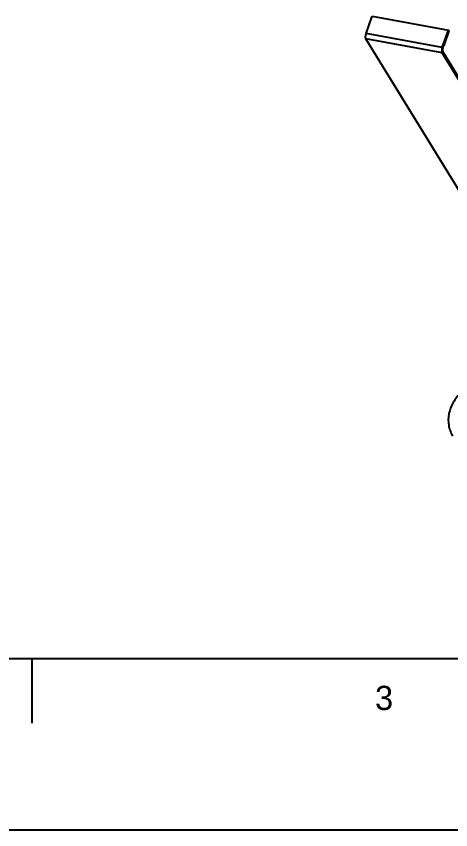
# Model space of a CAD drawing. Header units: millimetres. Extents: x 0 to 594, y 0 to 420.
# Drawn here: x 294.5 to 349.6, y 0 to 103.2 of the extents above; entities that cross this region are included whole.
import ezdxf

# ---------------------------------------------------------------- set-up
doc = ezdxf.new("R2010")
doc.units = ezdxf.units.MM
doc.header["$LTSCALE"] = 32.67
doc.layers.get('0').update_dxf_attribs({"linetype": 'CONTINUOUS'})
doc.styles.add('TEXTSTYLE_3', font='txt')

msp = doc.modelspace()

# ---------------------------------------------------------------- linework, layer by layer
at = {"color": 7, "linetype": 'CONTINUOUS'}
for p, q in [((338.864, 101.018), (339.641, 103.217)), ((339.641, 103.217), (349.293, 101.45)), ((348.516, 99.251), (349.293, 101.45)), ((349.347, 101.361), (348.695, 99.514)), ((349.293, 101.45), (349.347, 101.361)), ((362.236, 62.145), (338.845, 100.355)), ((348.497, 98.588), (338.845, 100.355)), ((348.516, 99.251), (338.864, 101.018)), ((371.887, 60.378), (348.497, 98.588)), ((348.668, 98.586), (371.963, 60.532)), ((26.524, 21.711), (566.524, 21.711)), ((296.524, 13.507), (296.524, 21.711)), ((0, 0), (594, 0))]:
    msp.add_line(p, q, dxfattribs=at)
for points, knots in [([(338.845, 100.355), (338.823, 100.391), (338.797, 100.488), (338.787, 100.713), (338.822, 100.897), (338.864, 101.018)], [0, 0, 0, 0, 0.1855021, 0.4339309, 1, 1, 1, 1]), ([(348.516, 99.251), (348.473, 99.131), (348.439, 98.946), (348.449, 98.721), (348.475, 98.624), (348.497, 98.588)], [0, 0, 0, 0, 0.5660691, 0.8144979, 1, 1, 1, 1]), ([(348.62, 98.713), (348.601, 98.791), (348.589, 98.967), (348.606, 99.141), (348.622, 99.234)], [0, 0, 0, 0, 0.4590567, 1, 1, 1, 1]), ([(348.622, 99.234), (348.627, 99.259), (348.645, 99.353), (348.671, 99.446), (348.695, 99.514)], [0, 0, 0, 0, 0.2554562, 1, 1, 1, 1]), ([(348.668, 98.586), (348.663, 98.595), (348.641, 98.635), (348.628, 98.678), (348.62, 98.713)], [0, 0, 0, 0, 0.220477, 1, 1, 1, 1]), ([(350.922, 55.487), (350.527, 55.116), (349.852, 54.277), (349.28, 52.808), (349.243, 51.529), (349.491, 50.589), (349.7, 50.157), (349.824, 49.955)], [0, 0, 0, 0, 0.2670698, 0.5225324, 0.7650322, 0.8831072, 1, 1, 1, 1])]:
    msp.add_open_spline(points, degree=3, knots=knots, dxfattribs=at)

# ---------------------------------------------------------------- texts
at = {"color": 6, "linetype": 'CONTINUOUS', "insert": (341.139, 18.261), "char_height": 3.076, "width": 3.07628, "attachment_point": 2, "line_spacing_factor": 0.9, "style": 'TEXTSTYLE_3'}
msp.add_mtext('3', dxfattribs=at)

doc.saveas('drawing.dxf')
